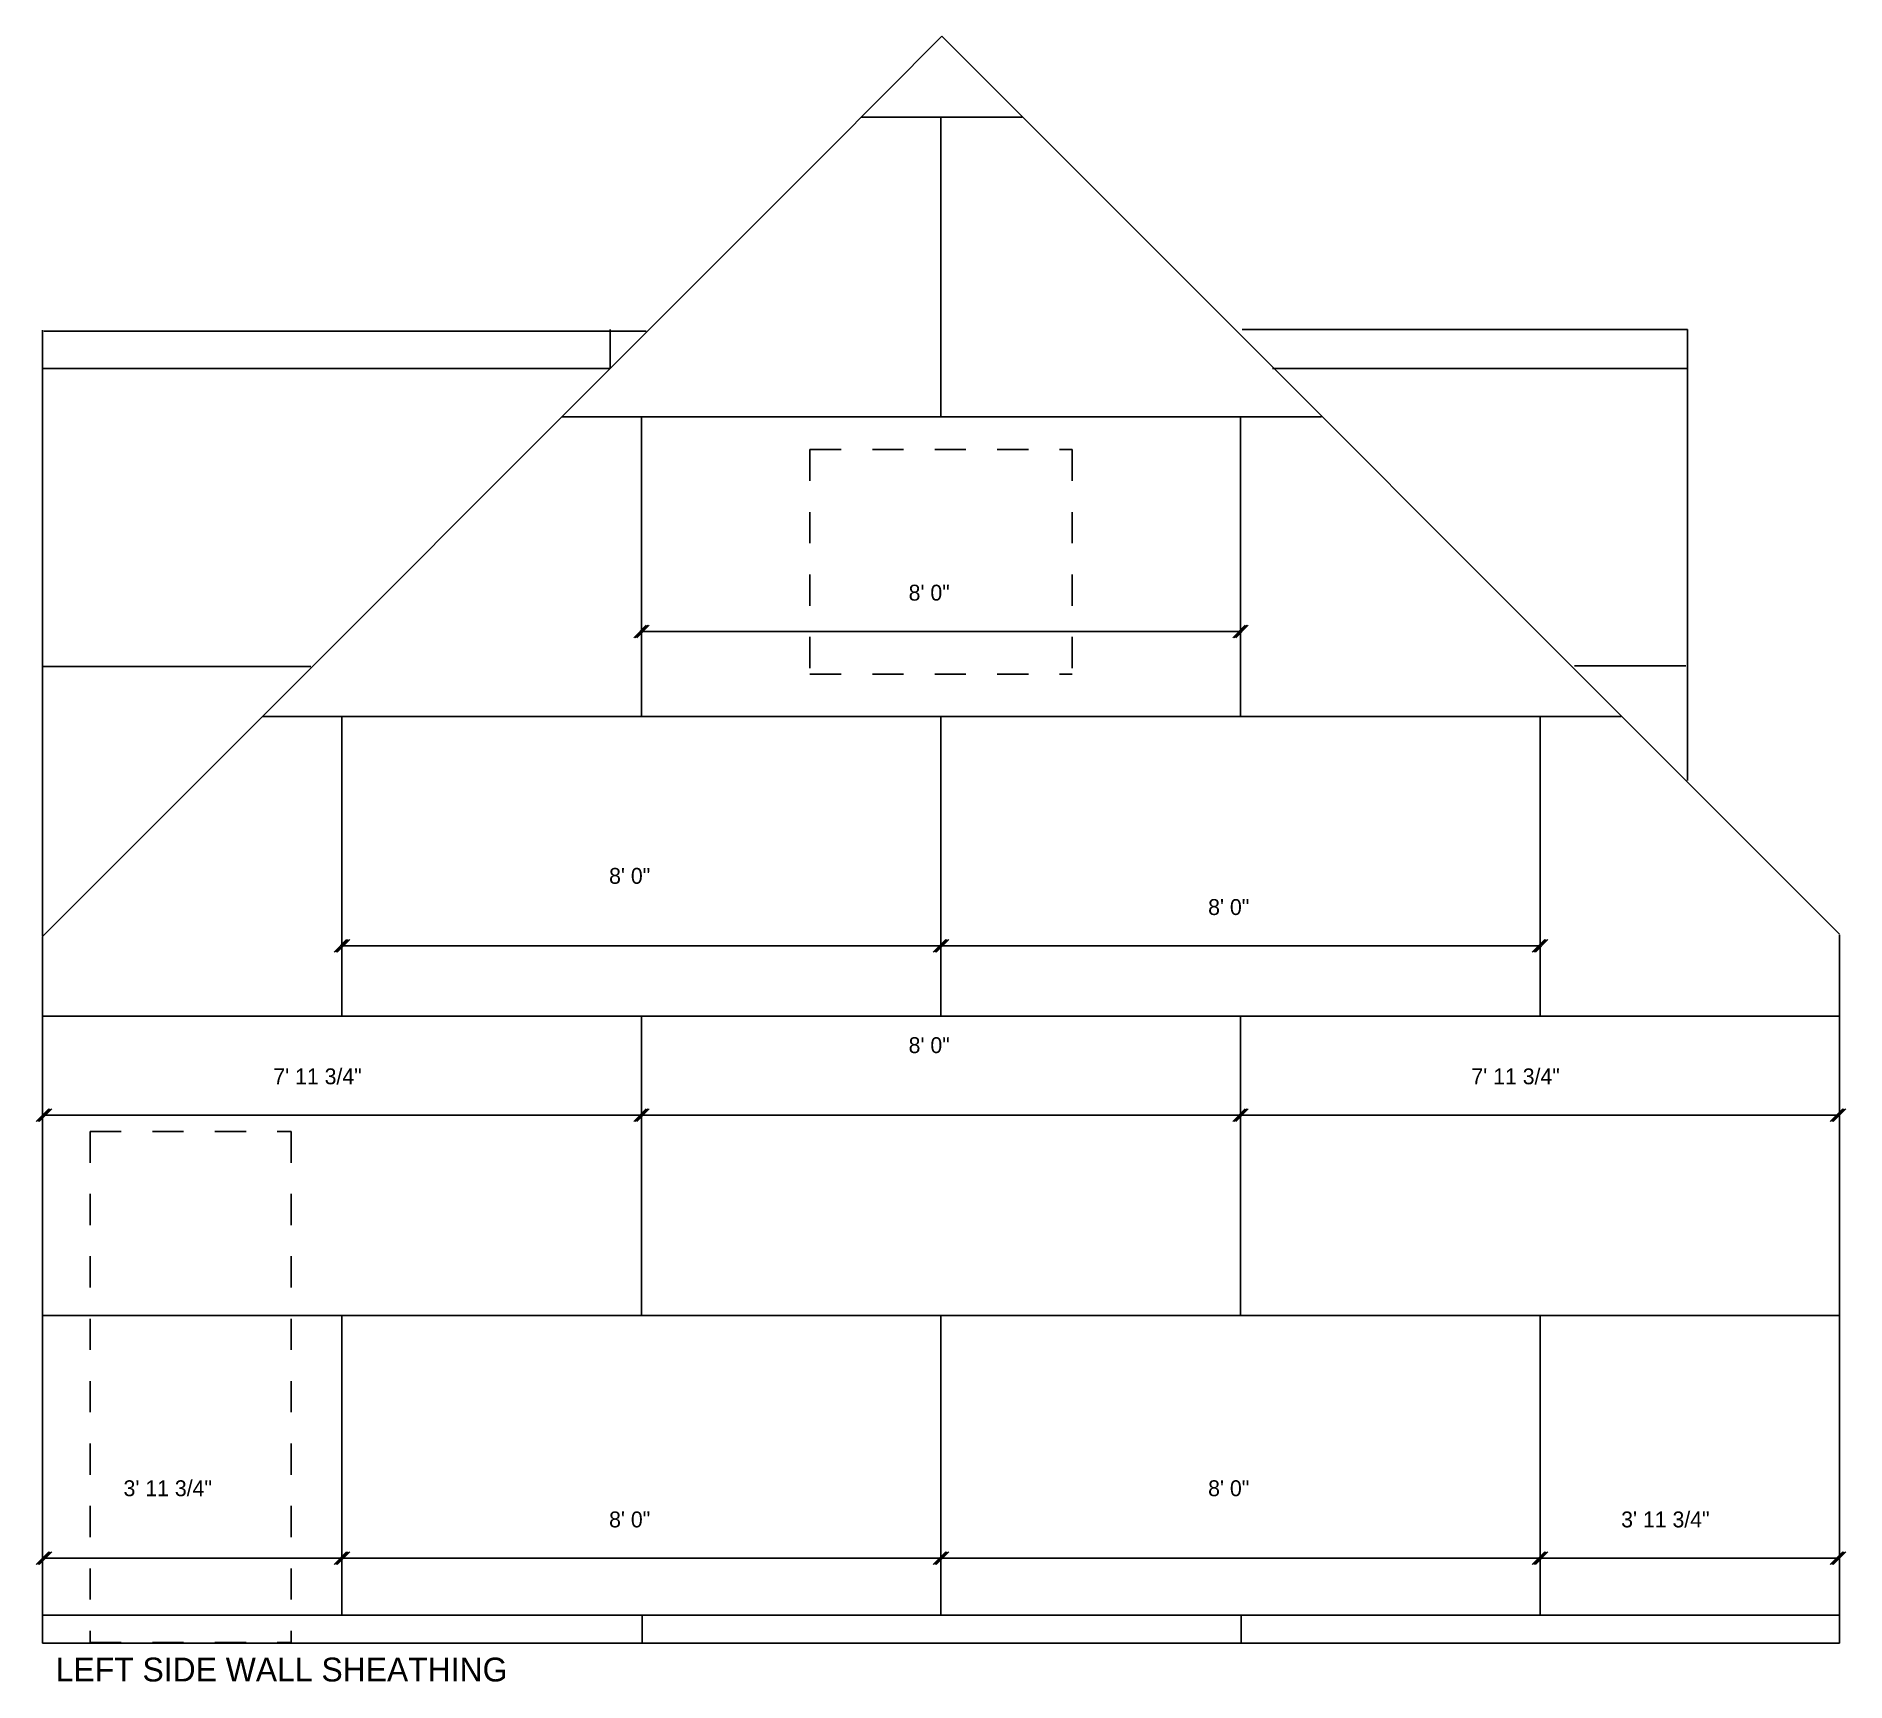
# Model space of a CAD drawing. Extents: x -721 to -431, y 1126 to 1390.
import ezdxf

# ---------------------------------------------------------------- set-up
doc = ezdxf.new("R2010")
doc.units = 0
doc.linetypes.add('MEDIUM', pattern=[10, 5, -5])
for name, color, linetype in [('LAYER_11', 11, 'CONTINUOUS'), ('LAYER_12', 12, 'CONTINUOUS'), ('LAYER_2', 2, 'CONTINUOUS')]:
    doc.layers.add(name, color=color, linetype=linetype)

msp = doc.modelspace()

# ---------------------------------------------------------------- linework, layer by layer
at = {"layer": 'LAYER_11'}
for p, q in [((-623.625, 1295.5), (-625.625, 1293.5)), ((-623.375, 1295.5), (-625.375, 1293.5)), ((-623.125, 1295.5), (-625.125, 1293.5)), ((-624.375, 1294.5), (-528.375, 1294.5)), ((-529.625, 1293.5), (-527.625, 1295.5)), ((-529.375, 1293.5), (-527.375, 1295.5)), ((-529.125, 1293.5), (-527.125, 1295.5)), ((-671.625, 1245.125), (-673.625, 1243.125)), ((-671.375, 1245.125), (-673.375, 1243.125)), ((-671.125, 1245.125), (-673.125, 1243.125)), ((-672.375, 1244.125), (-576.375, 1244.125)), ((-575.625, 1245.125), (-577.625, 1243.125)), ((-577.625, 1243.125), (-575.625, 1245.125)), ((-575.375, 1245.125), (-577.375, 1243.125)), ((-577.375, 1243.125), (-575.375, 1245.125)), ((-575.125, 1245.125), (-577.125, 1243.125)), ((-577.125, 1243.125), (-575.125, 1245.125)), ((-576.375, 1244.125), (-480.375, 1244.125)), ((-481.625, 1243.125), (-479.625, 1245.125)), ((-481.375, 1243.125), (-479.375, 1245.125)), ((-481.125, 1243.125), (-479.125, 1245.125)), ((-719.375, 1218), (-721.375, 1216)), ((-719.125, 1218), (-721.125, 1216)), ((-718.875, 1218), (-720.875, 1216)), ((-623.625, 1218), (-625.625, 1216)), ((-625.625, 1216), (-623.625, 1218)), ((-623.375, 1218), (-625.375, 1216)), ((-625.375, 1216), (-623.375, 1218)), ((-623.125, 1218), (-625.125, 1216)), ((-625.125, 1216), (-623.125, 1218)), ((-527.625, 1218), (-529.625, 1216)), ((-529.625, 1216), (-527.625, 1218)), ((-527.375, 1218), (-529.375, 1216)), ((-529.375, 1216), (-527.375, 1218)), ((-527.125, 1218), (-529.125, 1216)), ((-529.125, 1216), (-527.125, 1218)), ((-433.875, 1216), (-431.875, 1218)), ((-433.625, 1216), (-431.625, 1218)), ((-433.375, 1216), (-431.375, 1218)), ((-720.125, 1217), (-624.375, 1217)), ((-624.375, 1217), (-528.375, 1217)), ((-528.375, 1217), (-432.625, 1217)), ((-719.375, 1147), (-721.375, 1145)), ((-719.125, 1147), (-721.125, 1145)), ((-718.875, 1147), (-720.875, 1145)), ((-720.125, 1146), (-672.375, 1146)), ((-671.625, 1147), (-673.625, 1145)), ((-673.625, 1145), (-671.625, 1147)), ((-671.375, 1147), (-673.375, 1145)), ((-673.375, 1145), (-671.375, 1147)), ((-671.125, 1147), (-673.125, 1145)), ((-673.125, 1145), (-671.125, 1147)), ((-672.375, 1146), (-576.375, 1146)), ((-575.625, 1147), (-577.625, 1145)), ((-577.625, 1145), (-575.625, 1147)), ((-575.375, 1147), (-577.375, 1145)), ((-577.375, 1145), (-575.375, 1147)), ((-575.125, 1147), (-577.125, 1145)), ((-577.125, 1145), (-575.125, 1147)), ((-576.375, 1146), (-480.375, 1146)), ((-479.625, 1147), (-481.625, 1145)), ((-481.625, 1145), (-479.625, 1147)), ((-479.375, 1147), (-481.375, 1145)), ((-481.375, 1145), (-479.375, 1147)), ((-479.125, 1147), (-481.125, 1145)), ((-481.125, 1145), (-479.125, 1147)), ((-480.375, 1146), (-432.625, 1146)), ((-433.875, 1145), (-431.875, 1147)), ((-433.625, 1145), (-431.625, 1147)), ((-433.375, 1145), (-431.375, 1147))]:
    msp.add_line(p, q, dxfattribs=at)
at = {"layer": 'LAYER_2'}
for p, q in [((-594.625, 1371.375), (-576.25, 1389.875)), ((-576.25, 1389.875), (-432.375, 1246)), ((-589.125, 1376.875), (-563.375, 1376.875)), ((-576.375, 1376.875), (-576.375, 1328.875)), ((-720.375, 1245.625), (-594.6255, 1371.375)), ((-720.375, 1342.75), (-720.375, 1245.75)), ((-629.375, 1342.875), (-629.375, 1336.625)), ((-528.125, 1342.875), (-456.75, 1342.875)), ((-456.75, 1342.875), (-456.75, 1270.625)), ((-720.125, 1342.625), (-623.625, 1342.625)), ((-720.375, 1336.625), (-629.5, 1336.625)), ((-523.25, 1336.625), (-456.75, 1336.625)), ((-637.125, 1328.875), (-515.375, 1328.875)), ((-624.375, 1328.875), (-624.375, 1280.875)), ((-528.375, 1328.875), (-528.375, 1280.875)), ((-720.375, 1288.875), (-677.375, 1288.875)), ((-474.875, 1289), (-457, 1289)), ((-685.125, 1280.875), (-467.375, 1280.875)), ((-672.375, 1280.875), (-672.375, 1232.875)), ((-576.375, 1280.875), (-576.375, 1232.875)), ((-480.375, 1280.875), (-480.375, 1232.875)), ((-720.375, 1245.625), (-720.375, 1132.375)), ((-432.375, 1245.875), (-432.375, 1232.875)), ((-720.375, 1232.875), (-432.375, 1232.875)), ((-720.375, 1232.875), (-720.375, 1184.875)), ((-624.375, 1232.875), (-624.375, 1184.875)), ((-528.375, 1232.875), (-528.375, 1184.875)), ((-432.375, 1232.875), (-432.375, 1226.375)), ((-432.375, 1226.375), (-432.375, 1133.875)), ((-720.375, 1184.875), (-432.375, 1184.875)), ((-672.375, 1184.875), (-672.375, 1136.875)), ((-576.375, 1184.875), (-576.375, 1136.875)), ((-480.375, 1184.875), (-480.375, 1136.875)), ((-720.375, 1136.875), (-432.375, 1136.875)), ((-624.25, 1136.875), (-624.25, 1132.375)), ((-528.25, 1136.875), (-528.25, 1132.375)), ((-720.375, 1132.375), (-432.375, 1132.375)), ((-432.375, 1133.875), (-432.375, 1132.375))]:
    msp.add_line(p, q, dxfattribs=at)
at = {"layer": 'LAYER_2', "linetype": 'MEDIUM'}
for p, q in [((-597.375, 1323.625), (-597.375, 1287.625)), ((-597.375, 1323.625), (-555.375, 1323.625)), ((-555.375, 1323.625), (-555.375, 1287.625)), ((-597.375, 1287.625), (-555.375, 1287.625)), ((-712.75, 1214.375), (-712.75, 1132.5)), ((-712.75, 1214.375), (-680.5, 1214.375)), ((-680.5, 1214.375), (-680.5, 1132.5)), ((-712.75, 1132.5), (-680.5, 1132.5))]:
    msp.add_line(p, q, dxfattribs=at)

# ---------------------------------------------------------------- texts
at = {"layer": 'LAYER_11'}
for s, p in [('8\' 0"', (-581.5625, 1299.4375)), ('8\' 0"', (-629.5625, 1254.0625)), ('8\' 0"', (-533.5625, 1249.0625)), ('8\' 0"', (-581.5625, 1226.9375)), ('7\' 11 3/4"', (-683.375, 1221.9375)), ('7\' 11 3/4"', (-491.375, 1221.9375)), ('3\' 11 3/4"', (-707.375, 1155.9375)), ('8\' 0"', (-533.5625, 1155.9375)), ('8\' 0"', (-629.5625, 1150.9375)), ('3\' 11 3/4"', (-467.375, 1150.9375))]:
    msp.add_text(s, height=2.54689, dxfattribs=at).set_placement(p)
at = {"layer": 'LAYER_12'}
msp.add_text('LEFT SIDE WALL SHEATHING', height=3.820481, dxfattribs=at).set_placement((-718.25, 1126.25))

doc.saveas('drawing.dxf')
